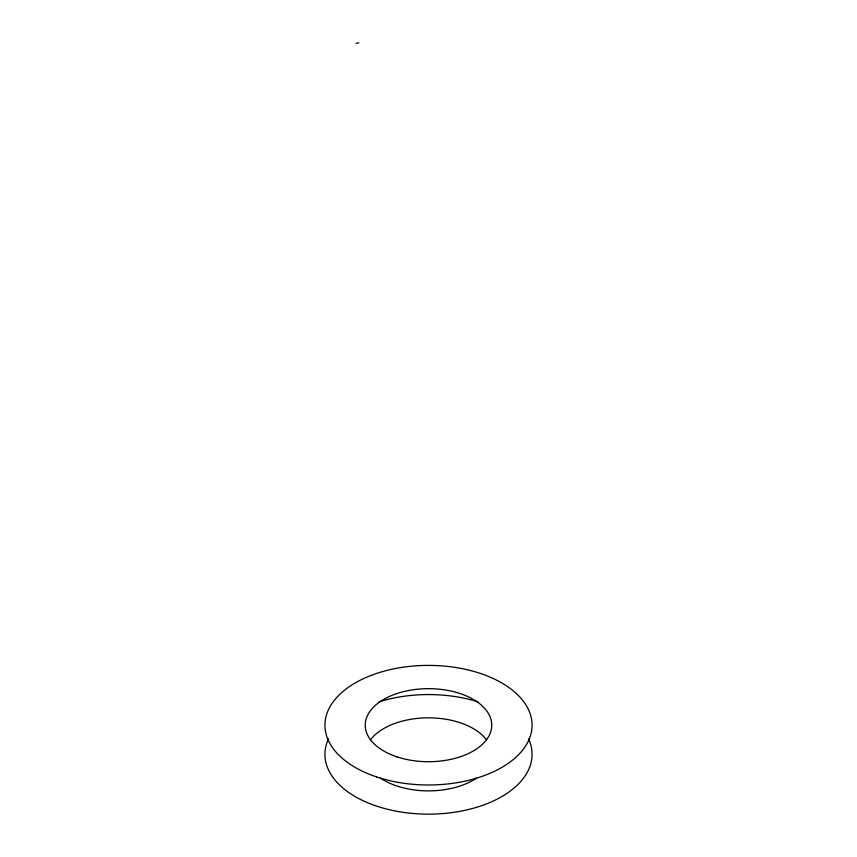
<?xml version="1.0" encoding="UTF-8"?>
<svg xmlns="http://www.w3.org/2000/svg" width="857" height="857" viewBox="0 0 857 857"><rect width="100%" height="100%" fill="white"/><g stroke="black" fill="none" stroke-linecap="round" stroke-linejoin="round"><path stroke-width="1.29" d="M356.137 43.353L358.762 42.85M528.533 738.884A103.568 59.797 0 0 1 428.5 814.15A103.568 59.797 0 0 1 328.467 738.884M379.062 701.819A103.568 59.797 0 0 1 477.938 701.819M476.588 778.081A63.257 36.519 0 0 1 380.412 778.081M370.417 739.891A63.257 36.519 0 0 1 428.5 717.834A63.257 36.519 0 0 1 486.583 739.891M376.716 776.978A103.568 59.797 0 0 0 532.068 725.193A103.568 59.797 0 0 0 376.716 673.409A103.568 59.797 0 0 0 376.716 776.978M396.866 756.817A63.257 36.519 0 0 0 491.757 725.193A63.257 36.519 0 0 0 396.866 693.559A63.257 36.519 0 0 0 396.866 756.817"/></g></svg>
